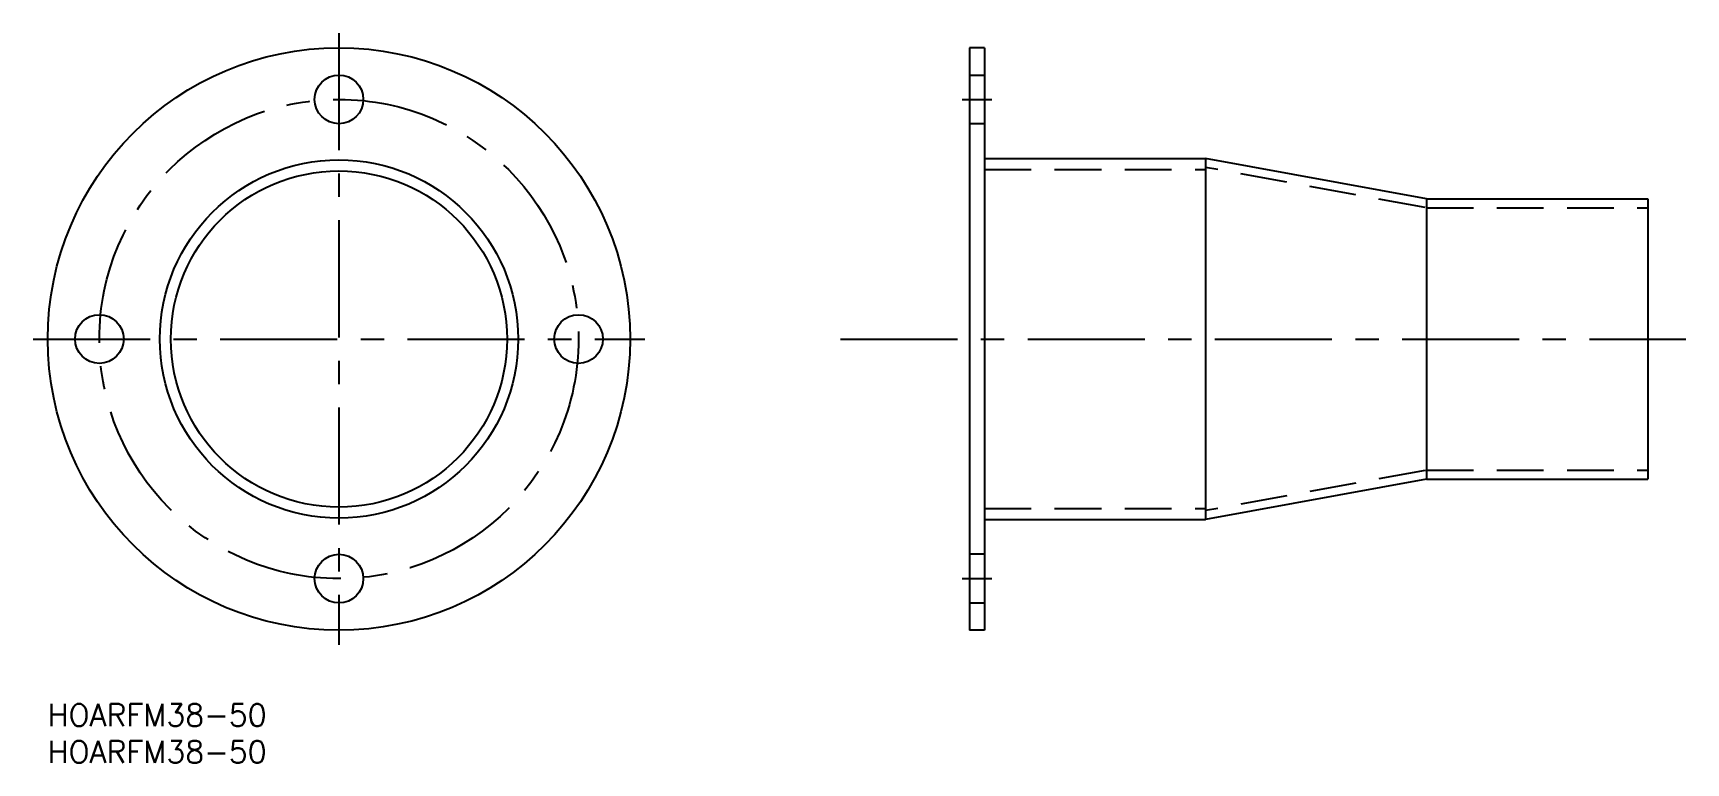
# Model space of a CAD drawing. Extents: x -2 to 222, y -8 to 91.
import ezdxf

# ---------------------------------------------------------------- set-up
doc = ezdxf.new("R2010")
doc.units = 0
doc.header["$LTSCALE"] = 0.5
doc.linetypes.add('CENTER', pattern=[50.8, 31.75, -6.35, 6.35, -6.35])
doc.linetypes.add('DASHED', pattern=[19.05, 12.7, -6.35])
for name, color, linetype in [('MSM_CENTER', 1, 'CENTER'), ('MSM_CONTINUOUS', 7, 'CONTINUOUS'), ('MSM_DASHED', 4, 'DASHED'), ('MSM_PART_NUMBER', 7, 'CONTINUOUS')]:
    doc.layers.add(name, color=color, linetype=linetype)
doc.styles.get("Standard").update_dxf_attribs({"font": 'txt.shx', "height": 3, "bigfont": 'bigfont.shx'})

# ---------------------------------------------------------------- blocks, each defined once
blk = doc.blocks.new('*U2')
at = {"layer": 'MSM_PART_NUMBER'}
blk.add_text('HOARFM38-50', height=3, dxfattribs=at).set_placement((0, -3))
blk = doc.blocks.new('*U3')
at = {"layer": 'MSM_PART_NUMBER'}
blk.add_text('HOARFM38-50', height=3, dxfattribs=at).set_placement((0, -8))

msp = doc.modelspace()

# ---------------------------------------------------------------- linework, layer by layer
at = {"layer": 'MSM_CENTER'}
for p, q in [((39.5, 91), (39.5, 8)), ((124.06, 82), (128.06, 82)), ((-2, 49.5), (81, 49.5)), ((107.54, 49.5), (222.24, 49.5)), ((124.06, 17), (128.06, 17))]:
    msp.add_line(p, q, dxfattribs=at)
msp.add_circle((39.5, 49.5), 32.5, dxfattribs=at)
at = {"layer": 'MSM_CONTINUOUS'}
for p, q in [((127.06, 89), (125.06, 89)), ((125.06, 89), (125.06, 10)), ((127.06, 89), (127.06, 10)), ((127.06, 74), (157.06, 74)), ((157.06, 74), (157.06, 25)), ((187.06, 68.5), (157.06, 74)), ((187.06, 68.5), (217.06, 68.5)), ((187.06, 68.5), (187.06, 30.5)), ((217.06, 68.5), (217.06, 30.5)), ((187.06, 30.5), (157.06, 25)), ((187.06, 30.5), (217.06, 30.5)), ((127.06, 25), (157.06, 25)), ((127.06, 10), (125.06, 10))]:
    msp.add_line(p, q, dxfattribs=at)
for centre, radius in [((39.5, 49.5), 39.5), ((39.5, 82), 3.3), ((39.5, 49.5), 24.3), ((39.5, 49.5), 22.8), ((7, 49.5), 3.3), ((72, 49.5), 3.3), ((39.5, 17), 3.3)]:
    msp.add_circle(centre, radius, dxfattribs=at)
at = {"layer": 'MSM_DASHED'}
for p, q in [((125.06, 85.3), (127.06, 85.3)), ((127.06, 78.7), (125.06, 78.7)), ((127.06, 72.5), (157.06, 72.5)), ((186.84, 67.32), (157.06, 72.78)), ((187.06, 67.3), (217.06, 67.3)), ((186.84, 31.68), (157.06, 26.22)), ((187.06, 31.7), (217.06, 31.7)), ((127.06, 26.5), (157.06, 26.5)), ((127.06, 20.3), (125.06, 20.3)), ((125.06, 13.7), (127.06, 13.7))]:
    msp.add_line(p, q, dxfattribs=at)

# ---------------------------------------------------------------- block references
at = {"layer": 'MSM_CONTINUOUS'}
for name in ['*U2', '*U3']:
    msp.add_blockref(name, (0, 0), dxfattribs=at)

doc.saveas('drawing.dxf')
